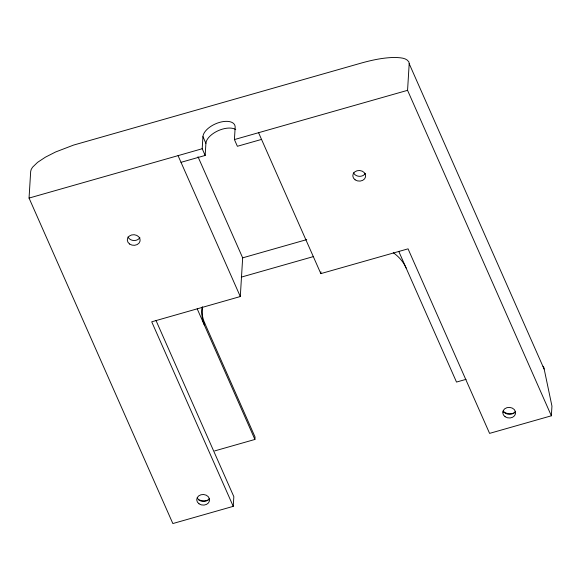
<?xml version="1.0" encoding="UTF-8"?>
<svg xmlns="http://www.w3.org/2000/svg" width="581" height="581" viewBox="0 0 581 581"><rect width="100%" height="100%" fill="white"/><g stroke="black" fill="none" stroke-linecap="round" stroke-linejoin="round"><path stroke-width="0.87" d="M155.962 320.4L233.838 496.668L233.242 506.349L172.847 523.546L29.05 198.077L30.677 171.446L31.207 169.427L32.558 167.212L37.598 162.339L45.463 157.146L55.609 151.982L73.576 145.083L362.021 62.857C372.987 59.85 384.252 57.461 395.668 57.454C400.193 57.817 406.119 57.635 408.893 61.92L409.191 63.699L407.564 90.331L551.354 415.8L489.587 433.382L408.051 248.842L320.835 273.615L258.574 132.708M29.05 198.077L178.04 155.643L181.011 162.324L205.166 155.447L202.203 148.736L202.943 136.637A17.176 8.926 -23.8 0 1 219.64 122.366A17.176 8.926 -23.8 0 1 235.16 127.464L234.419 139.571L237.382 146.281L261.544 139.411M205.166 155.447L205.906 143.347L202.943 136.637M202.246 306.935A42.936 35.426 3.5 0 0 204.65 322.956L204.505 325.367A42.936 35.426 3.5 0 1 202.493 307.058M233.242 506.349L151.714 321.809L240.302 296.542L242.669 257.841L198.012 156.768M214.643 450.921L254.906 439.454L255.059 437.035L204.65 322.956M320.835 273.615L320.952 271.814M551.354 415.8L551.95 406.112L543.794 367.257L543.046 366.248M178.04 155.643L202.203 148.736M234.419 139.571L407.564 90.331M242.669 257.841L306.753 239.604M241.275 277.13L313.566 256.548M466.078 379.342L456.506 382.066L398.813 251.479M409.191 63.699L544.092 369.037M181.011 162.324L240.302 296.542M197.213 308.867L254.906 439.454M393.301 252.735A42.936 35.426 3.5 0 1 406.104 267.979M208.194 500.19A12.884 10.625 3.5 0 1 198.353 499.675M515.253 411.406A6.442 5.316 3.5 0 1 509.152 414.369A6.442 5.316 3.5 0 1 503.371 410.782M209.218 498.52A6.442 5.316 3.5 0 1 203.118 501.483A6.442 5.316 3.5 0 1 197.337 497.895M514.229 413.076A12.884 10.625 3.5 0 1 502.906 411.864M139.868 237.549A6.442 5.316 3.5 0 1 133.768 240.512A6.442 5.316 3.5 0 1 127.98 236.925M365.362 173.363A6.442 5.316 3.5 0 1 359.261 176.326A6.442 5.316 3.5 0 1 353.48 172.739M205.906 143.347A17.176 8.926 -23.8 0 1 217.911 130.819A17.176 8.926 -23.8 0 1 235.741 129.57M505.071 416.7A6.442 5.316 3.5 0 0 515.529 413.723A6.442 5.316 3.5 0 0 506.966 407.659A6.442 5.316 3.5 0 0 505.071 416.7M199.036 503.814A6.442 5.316 3.5 0 0 209.501 500.837A6.442 5.316 3.5 0 0 200.932 494.772A6.442 5.316 3.5 0 0 199.036 503.814M129.607 244.027A6.442 5.316 3.5 0 0 140.072 241.05A6.442 5.316 3.5 0 0 131.502 234.985A6.442 5.316 3.5 0 0 129.607 244.027M355.107 179.819A6.442 5.316 3.5 0 0 365.572 176.842A6.442 5.316 3.5 0 0 357.003 170.778A6.442 5.316 3.5 0 0 355.107 179.819"/></g></svg>
